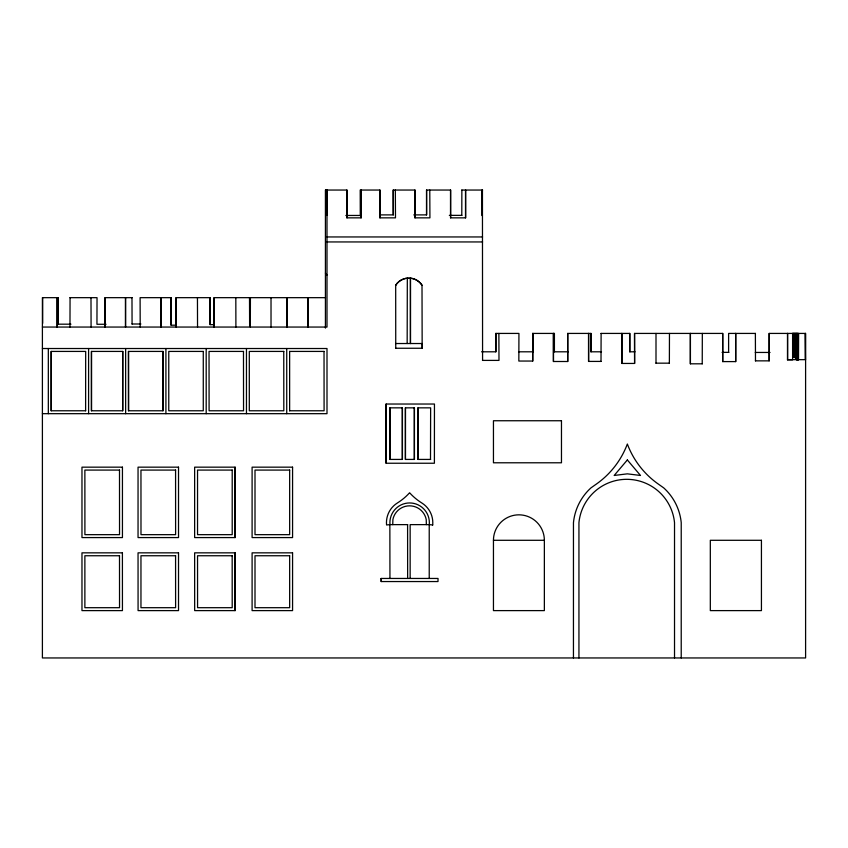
<?xml version="1.0" encoding="UTF-8"?>
<svg xmlns="http://www.w3.org/2000/svg" width="848" height="848" viewBox="0 0 848 848"><rect width="100%" height="100%" fill="white"/><g stroke="black" fill="none" stroke-linecap="round" stroke-linejoin="round"><path stroke-width="1.27" d="M573.449 657.953L573.46 522.665A54.145 54.134 31.4 0 1 590.982 487.865L596.398 484.049A85.309 84.715 -44.2 0 0 627.35 444.023A85.309 84.842 35.9 0 0 658.281 484.049L663.698 487.865A54.145 54.134 31.4 0 1 681.23 522.665L681.22 657.953M379.724 214.894L393.271 214.894L393.196 190.047L415.032 190.047L415.032 217.851M461.789 190.047L482.576 190.047M326.13 190.047L326.13 215.265L325.621 190.047M413.792 214.894L426.608 214.894L426.608 190.047M449.334 215.36L461.863 215.36M345.857 215.456L360.283 215.456L360.209 190.047L379.989 190.047L379.989 217.851M326.999 236.952L482.576 236.952M326.999 241.945L482.576 241.945M407.167 278.197L410.527 278.197L410.527 343.525M406.309 278.282A15.688 15.688 0 0 0 395.687 285.331L395.539 285.331A15.688 15.688 0 0 1 406.16 278.282L411.545 278.282A15.688 15.688 0 0 1 422.166 285.331L422.007 285.331A15.688 15.688 0 0 0 411.386 278.282M69.971 297.669L97.032 297.669L96.948 324.275L106.032 324.275M132.076 297.669L105.004 297.669L105.004 327.052M176.119 297.669L176.119 327.052L176.034 297.669L210.177 297.669L210.177 324.646L214.014 324.646M250.33 297.669L325.526 297.669M42.676 323.353L42.676 297.669M131.981 324L140.916 324M70.967 324.18L58.205 324.18L58.205 297.669M176.352 325.197L171.073 325.197L171.073 297.669M42.4 327.052L326.999 327.052L326.999 190.047M601.009 333.423L629.905 333.423L629.905 351.803M621.807 333.423L621.807 363.442L634.601 363.442L634.495 333.423L722.761 333.423L722.761 361.598M755.483 333.423L728.612 333.423L728.612 352.355M395.539 343.525L422.209 343.525L422.209 348.252L395.687 348.252M42.4 348.517L326.999 348.517L326.999 413.676L42.4 413.676M122.737 351.422L91.436 351.422L91.436 410.771L122.737 410.771L122.737 351.422L122.674 410.771M128.493 351.422L163.007 351.422L163.007 410.771L128.493 410.771L128.493 351.422L128.557 410.771M289.581 351.422L324.095 351.422M481.59 351.803L495.995 351.803L495.995 333.423M518.732 351.803L533.244 351.803M568.192 351.803L554.126 351.803L554.126 333.423M601.497 351.803L590.791 351.803L590.791 333.423M635.025 351.803L629.629 351.803L629.629 333.423M722.051 352.355L728.867 352.355M755.271 352.45L770.048 352.45M798.318 359.287L798.095 333.423M805.6 359.658L787.506 359.658L787.506 333.423M787.442 359.838L792.604 359.838L792.604 333.423M482.491 360.4L498.984 360.4L498.878 333.423M755.377 360.856L769.242 360.856L769.242 333.423M601.115 361.418L588.533 361.418L588.533 333.423M655.907 363.167L669.464 363.167M702.335 363.813L690.325 363.813L690.325 333.423M386.105 404.03L434.452 404.03L434.399 463.241L386.105 463.241L386.105 404.03L386.147 463.241M85.68 410.771L51.166 410.771L51.166 351.422L85.68 351.422L85.616 410.771M289.581 410.771L324.095 410.771L324.031 351.422M430.636 459.425L417.905 459.425L417.905 407.846L430.636 407.846L430.498 459.425M235.108 467.163L194.637 467.163L194.637 537.579L235.108 537.579L235.108 467.163L235.076 537.579M407.644 524.626L389.857 524.626L389.942 578.453M432.639 524.965L432.692 524.965A23.172 23.172 0 0 0 421.869 503.012A57.484 57.484 0 0 1 409.626 492.794L409.584 492.794A57.484 57.484 0 0 1 397.341 503.012A23.172 23.172 0 0 0 386.571 524.965L389.995 524.626A19.737 19.737 0 0 1 409.626 502.949A19.737 19.737 0 0 1 429.268 524.626L410.156 524.626L410.156 578.453M493.451 540.293L544.363 540.293L544.363 610.613L493.451 610.613L493.451 540.293A25.461 25.461 0 0 1 518.902 514.831A25.461 25.461 0 0 1 544.363 540.293M235.108 552.843L194.637 552.843L194.669 610.613L235.108 610.613L235.108 552.843L235.076 610.613M381.176 578.453L438.034 578.453L437.992 581.548L381.176 581.548L381.176 578.453L381.218 581.548M432.692 524.965L429.226 524.626L429.226 578.453M325.42 273.109L326.999 275.038M805.43 333.423L805.43 359.287L805.208 333.423M797.798 333.423L797.798 360.209M797.555 333.423L797.555 360.209M797.268 333.423L797.268 360.209M797.056 333.423L797.056 360.209M796.76 333.423L796.76 359.382L796.442 333.423M796.293 333.423L796.293 359.478M796.134 333.423L796.134 357.623L795.848 333.423M795.572 333.423L795.572 358.089L795.318 333.423M795.032 333.423L795.032 357.814L794.799 333.423M794.512 333.423L794.512 356.234L794.269 333.423M793.972 333.423L793.972 356.881L793.739 333.423M793.463 333.423L793.463 357.252L793.251 333.423M792.954 333.423L792.954 357.443L792.732 333.423M787.612 333.423L787.612 359.658M769.136 360.856L769.136 333.423L805.6 333.423L805.6 657.953L42.4 657.953L42.4 297.669L58.321 297.669L58.321 324.18M755.377 333.423L755.483 360.856M735.757 333.423L735.757 361.598L722.666 361.598L722.666 333.423M735.651 333.423L735.651 361.598M702.335 333.423L702.229 363.813M690.42 333.423L690.42 363.813M674.52 657.953L674.52 522.665A48.018 48.018 0 0 0 578.94 522.665L578.94 657.953M669.464 333.423L669.369 363.167M656.002 333.423L656.002 363.167M634.601 333.423L634.601 363.442M621.902 333.423L621.902 363.442M601.115 333.423L601.009 361.418M591.077 351.803L591.077 333.423L567.672 333.423L567.672 361.502M588.629 333.423L588.629 361.418M567.768 333.423L567.768 361.502L553.384 361.502L553.384 333.423M554.412 351.803L554.412 333.423L532.682 333.423L532.682 361.047M553.49 333.423L553.49 361.502M532.947 333.423L532.947 351.803M532.777 333.423L532.777 361.047L518.838 361.047L518.934 333.423L495.688 333.423L495.688 351.803M482.438 190.047L482.576 360.4M482.311 190.047L482.311 215.636M482.162 190.047L482.162 215.636M465.658 190.047L465.658 217.851L450.511 217.851L450.511 190.047M465.51 190.047L465.51 217.851M461.863 190.047L461.789 215.36M450.659 217.851L450.659 190.047L426.533 190.047L426.533 214.894M429.777 190.047L429.925 217.851L414.884 217.851L414.884 190.047M426.343 524.626L426.247 519.654A16.981 16.981 0 0 0 392.878 519.654L392.751 524.626M422.007 285.331L422.166 348.252M418.043 407.846L418.043 459.425M414.301 407.846L414.301 459.425M410.368 278.197L410.368 343.525M407.591 524.626L407.644 578.453M407.326 278.197L407.167 343.525M405.492 407.846L405.492 459.425M402.291 407.846L402.291 459.425M395.687 285.331L395.74 348.252M395.338 190.047L395.486 217.851L379.84 217.851L379.84 190.047M393.271 190.047L393.271 214.894M389.963 407.846L389.963 459.425M361.227 190.047L361.227 217.851L346.843 217.851L346.843 190.047M361.089 190.047L361.089 217.851M346.991 217.851L346.991 190.047L325.42 190.047L325.42 328.102M326.809 190.047L326.809 215.36L326.66 190.047M326.459 190.047L326.459 215.456L326.321 190.047M325.992 190.047L325.992 215.265M325.791 190.047L325.791 214.714M308.078 297.669L308.078 327.052M307.994 297.669L307.994 327.052M289.634 351.422L289.634 410.771M286.73 348.517L286.73 413.676M271.021 297.669L271.021 327.052M250.414 297.669L250.33 327.052M249.513 297.669L249.63 325.844L249.63 297.669L214.056 297.669L214.056 327.052M246.461 348.517L246.461 413.676M235.818 297.669L235.903 327.052M214.141 297.669L214.141 327.052M210.092 297.669L210.092 324.646M206.191 348.517L206.191 413.676M197.446 297.669L197.542 327.052M171.158 325.197L171.158 297.669L140.1 297.669L140.196 327.052M165.911 348.517L165.911 413.676M162.943 351.422L162.943 410.771M161.078 297.669L161.078 327.052M160.993 297.669L160.993 327.052M131.981 297.669L132.076 324M125.578 297.669L125.578 327.052M125.642 348.517L125.642 413.676M125.483 297.669L125.483 327.052M105.088 297.669L105.088 327.052M91.499 351.422L91.499 410.771M90.99 297.669L91.086 327.052M88.595 348.517L88.595 413.676M70.055 297.669L69.971 327.052M57.219 297.669L57.219 327.052M57.134 297.669L57.134 327.052M51.23 351.422L51.23 410.771M48.325 348.517L48.325 413.676M627.35 459.955L614.185 475.463L627.34 473.841L640.494 475.463L627.35 459.955M203.276 351.422L168.763 351.422L168.763 410.771L203.276 410.771L203.276 351.422M243.546 351.422L209.032 351.422L209.096 410.771L243.546 410.771L243.482 351.422M283.815 351.422L249.301 351.422L249.301 410.771L283.815 410.771L283.762 351.422M402.429 407.846L389.826 407.846L389.826 459.425L402.429 459.425L402.429 407.846M414.439 407.846L405.355 407.846L405.355 459.425L414.439 459.425L414.439 407.846M561.471 420.746L493.451 420.746L493.451 462.785L561.471 462.785L561.471 420.746M122.441 467.163L81.97 467.163L81.97 537.579L122.441 537.579L122.441 467.163M178.525 467.163L138.044 467.163L138.044 537.579L178.525 537.579L178.525 467.163M292.571 467.163L252.1 467.163L252.1 537.579L292.571 537.579L292.571 467.163M119.536 470.078L84.874 470.078L84.906 534.664L119.536 534.664L119.504 470.078M175.61 470.078L140.959 470.078L140.991 534.664L175.61 534.664L175.578 470.078M232.204 470.078L197.542 470.078L197.542 534.664L232.204 534.664L232.204 470.078M289.656 470.078L255.004 470.078L255.004 534.664L289.656 534.664L289.656 470.078M761.43 540.293L710.317 540.293L710.317 610.613L761.43 610.613L761.43 540.293M122.441 552.843L81.97 552.843L81.97 610.613L122.441 610.613L122.409 552.843M178.525 552.843L138.044 552.843L138.076 610.613L178.525 610.613L178.525 552.843M292.571 552.843L252.1 552.843L252.1 610.613L292.571 610.613L292.571 552.843M119.536 555.747L84.874 555.747L84.874 607.698L119.536 607.698L119.504 555.747M175.61 555.747L140.959 555.747L140.959 607.698L175.61 607.698L175.578 555.747M232.204 555.747L197.542 555.747L197.573 607.698L232.204 607.698L232.172 555.747M289.656 555.747L255.004 555.747L255.004 607.698L289.656 607.698L289.656 555.747M798.487 359.658L798.487 333.423L798.392 359.658M286.931 327.052L286.931 297.669L286.836 327.052"/></g></svg>
